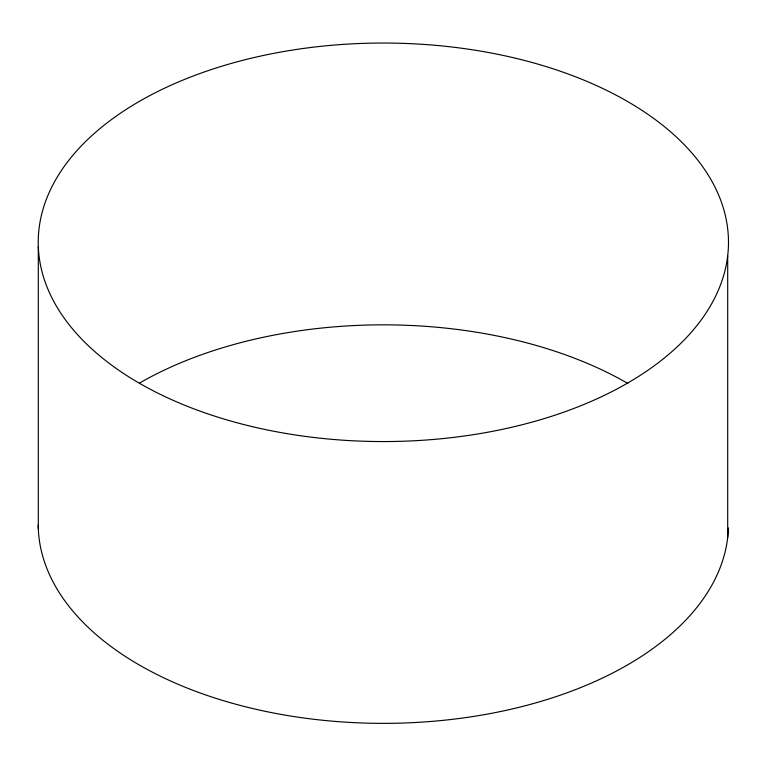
<?xml version="1.0" encoding="UTF-8"?>
<svg xmlns="http://www.w3.org/2000/svg" width="766" height="766" viewBox="0 0 766 766"><rect width="100%" height="100%" fill="white"/><g stroke="black" fill="none" stroke-linecap="round" stroke-linejoin="round"><path stroke-width="1.15" d="M727.7 255.7A345.131 199.265 0 0 1 191.069 407.771A345.131 199.265 0 0 1 231.275 63.425A345.131 199.265 0 0 1 727.7 255.7L727.7 537.502M38.3 246.767L38.3 528.569M728.418 527.994A345.131 199.265 0 0 1 380.759 723.353A345.131 199.265 0 0 1 38.214 525.007M139.814 382.904A345.131 199.265 0 0 1 627.89 383.488"/></g></svg>
